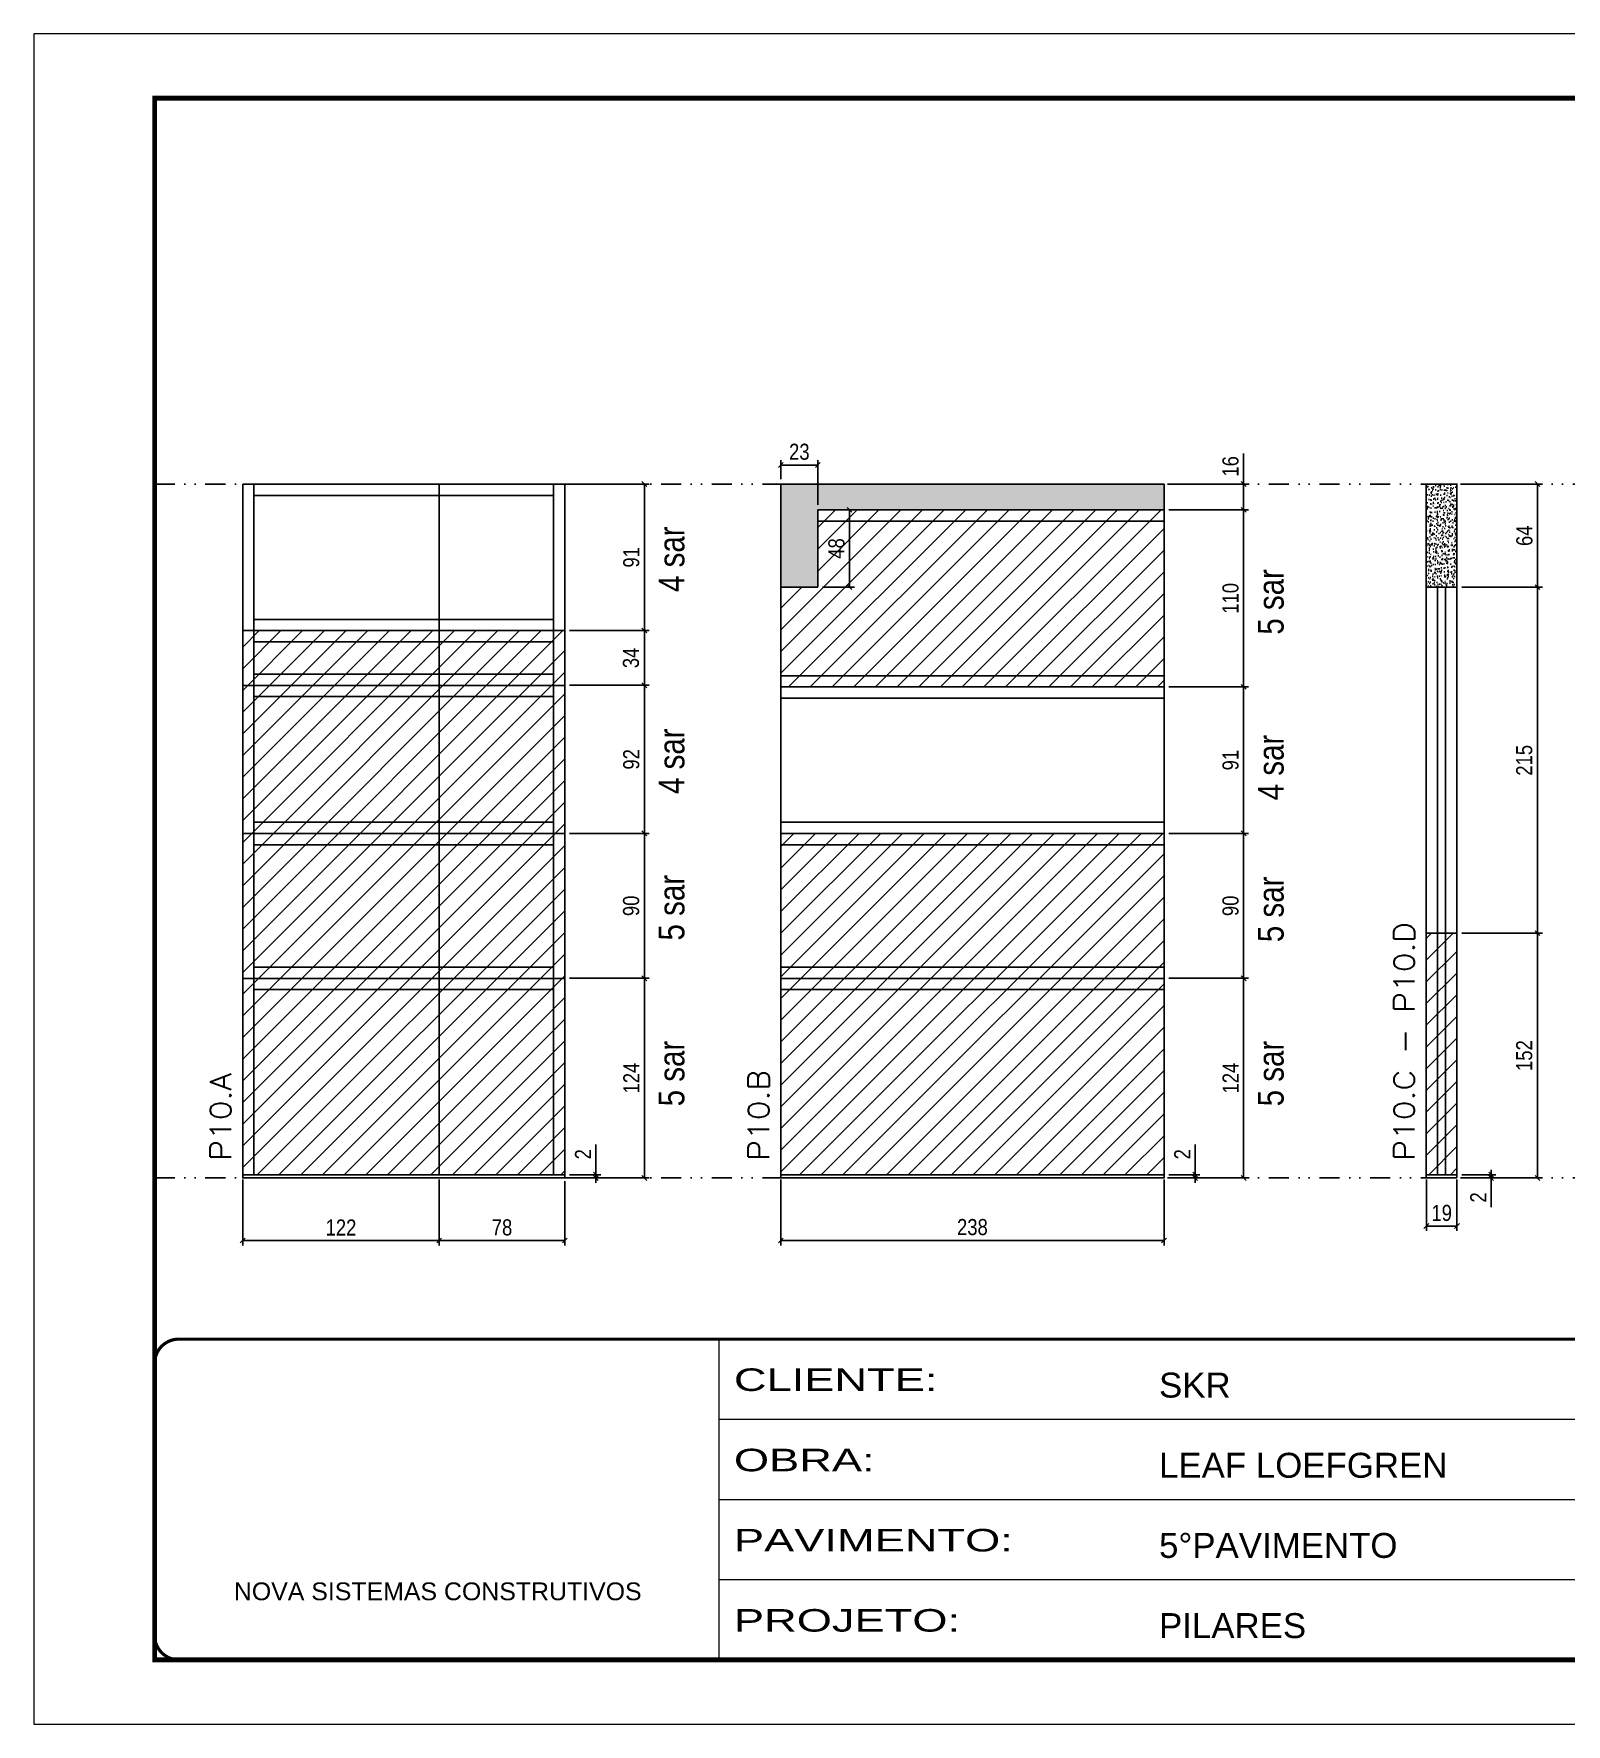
# Model space of a CAD drawing. Extents: x 14400 to 27878, y -21631 to 6985.
# Drawn here: x 19182 to 20134, y -957 to 93 of the extents above; entities that cross this region are included whole.
import ezdxf

# ---------------------------------------------------------------- set-up
doc = ezdxf.new("R2010")
doc.units = 0
for name, pattern in [('CONTINUO', [0]), ('DASHED', [0.75, 0.5, -0.25]), ('DIVIDE2', [0.625, 0.25, -0.125, 0, -0.125, 0, -0.125])]:
    doc.linetypes.add(name, pattern=pattern)
for name, color, linetype in [('COTA', 241, 'Continuous'), ('NOMENCLATURA', 7, 'Continuous'), ('Nível', 160, 'Continuous'), ('Painéis', 200, 'Continuous'), ('SARR_2.2x7', 40, 'Continuous')]:
    doc.layers.add(name, color=color, linetype=linetype)
for name, color, linetype, lineweight in [('Folhas', 255, 'Continuous', 9), ('Hachura', 251, 'Continuous', 9), ('SARRAFO DE PRESSAO', 251, 'DASHED', 9), ('Texto Seção', 7, 'Continuous', 15)]:
    doc.layers.add(name, color=color, linetype=linetype, lineweight=lineweight)
doc.styles.add('ARIAL', font='arial.ttf')
doc.styles.add('ARIAL_NARROW', font='ARIALN.TTF', dxfattribs={"height": 0.2})
doc.styles.add('COTA TECNICA', font='techl___.ttf', dxfattribs={"height": 10})
doc.styles.add('COTA TECNICA-50', font='techl___.ttf', dxfattribs={"height": 10})
doc.styles.add('REGUA-120', font='ROMANS.shx', dxfattribs={"height": 15})
doc.styles.add('Tecnologia', font='')
doc.styles.get('Tecnologia').set_extended_font_data('Forgotten Futurist')
doc.dimstyles.new('COTA PAINEL-50', dxfattribs={"dimtxt": 10, "dimasz": 3, "dimexe": 3, "dimexo": 3, "dimgap": 3, "dimtad": 1, "dimdec": 1, "dimzin": 12, "dimdsep": 46, "dimtxsty": 'COTA TECNICA-50', "dimblk1": 'OBLIQUE', "dimblk2": 'OBLIQUE', "dimsah": 1, "dimcen": 0.9, "dimclrd": 4, "dimclre": 4, "dimclrt": 240, "dimadec": 1, "dimazin": 3, "dimtfac": 1, "dimtdec": 1, "dimtmove": 0, "dimatfit": 3, "dimfxl": 1, "dimtolj": 1, "dimtzin": 12, "dimarcsym": 0})
doc.dimstyles.new('PAINEL', dxfattribs={"dimtxt": 10, "dimasz": 3, "dimexe": 3, "dimexo": 3, "dimgap": 3, "dimtad": 1, "dimdec": 1, "dimzin": 12, "dimdsep": 46, "dimtxsty": 'COTA TECNICA', "dimblk1": 'OBLIQUE', "dimblk2": 'OBLIQUE', "dimsah": 1, "dimcen": 0.9, "dimclrd": 4, "dimclre": 4, "dimclrt": 240, "dimadec": 1, "dimazin": 3, "dimtfac": 1, "dimtdec": 1, "dimtmove": 0, "dimatfit": 3, "dimfxl": 1, "dimtolj": 1, "dimtzin": 12, "dimarcsym": 0})

# ---------------------------------------------------------------- blocks, each defined once
blk = doc.blocks.new('9999999999')
at = {"color": 30, "linetype": 'CONTINUO'}
for p, q in [((98564.6, 34230.2), (98564.6, 34429.4)), ((98564.6, 34379.6), (99584, 34379.6)), ((98564.6, 34329.8), (99488, 34329.8)), ((98564.6, 34280), (99488, 34280))]:
    blk.add_line(p, q, dxfattribs=at)
at = {"color": 30, "linetype": 'CONTINUO', "const_width": 2}
blk.add_lwpolyline([(99584, 34230.2), (99584, 34414.4, 0.414214), (99569, 34429.4), (98229, 34429.4, 0.414214), (98214, 34414.4), (98214, 34245.2, 0.414214), (98229, 34230.2), (99584, 34230.2)], format="xyb", dxfattribs=at)
at = {"layer": 'Folhas'}
blk.add_lwpolyline([(98139, 34190.2), (99624, 34190.2), (99624, 35240.2), (98139, 35240.2)], close=True, dxfattribs=at)
at = {"layer": 'Folhas', "color": 30, "const_width": 3}
blk.add_lwpolyline([(98214, 34230.2), (99584, 34230.2), (99584, 35200.2), (98214, 35200.2)], close=True, dxfattribs=at)
at = {"color": 7, "linetype": 'Continuous', "ltscale": 5, "style": 'ARIAL'}
for s, height, p in [('SKR', 15.48, (98837.7, 34393.1)), ('LEAF LOEFGREN', 15.483, (98837.7, 34343.3)), ('5°PAVIMENTO', 15.483, (98837.7, 34293.5)), ('NOVA SISTEMAS CONSTRUTIVOS', 11.059, (98263.2, 34267.2)), ('PILARES', 15.48, (98837.7, 34243.7))]:
    blk.add_text(s, height=height, dxfattribs=at).set_placement(p)
at = {"layer": 'Folhas', "color": 7, "style": 'Tecnologia', "width": 1.5}
for s, p in [('CLIENTE:', (98573.7, 34397.2)), ('OBRA:', (98573.7, 34347.3)), ('PAVIMENTO:', (98573.7, 34297.5)), ('PROJETO:', (98573.7, 34247.7))]:
    blk.add_text(s, height=14, dxfattribs=at).set_placement(p)
blk = doc.blocks.new('_Oblique')
at = {"color": 0, "linetype": 'ByBlock', "lineweight": -2}
blk.add_line((-0.5, -0.5), (0.5, 0.5), dxfattribs=at)
blk = doc.blocks.new('*D995')
at = {"layer": 'COTA', "color": 4, "lineweight": -2, "transparency": 16777216}
for p, q in [((19311.7, -618.4), (19311.7, -659.3)), ((19433.7, -618.4), (19433.7, -659.3)), ((19433.7, -656.3), (19311.7, -656.3))]:
    blk.add_line(p, q, dxfattribs=at)
at = {"layer": 'Defpoints', "color": 0, "transparency": 16777216}
for p in [(19311.7, -615.4), (19433.7, -615.4), (19311.7, -656.3)]:
    blk.add_point(p, dxfattribs=at)
at = {"layer": 'COTA', "color": 4, "lineweight": -2, "transparency": 16777216, "xscale": 3, "yscale": 3, "zscale": 3, "rotation": 180}
blk.add_blockref('_Oblique', (19311.7, -656.3), dxfattribs=at)
at = {"layer": 'COTA', "color": 4, "lineweight": -2, "transparency": 16777216, "xscale": 3, "yscale": 3, "zscale": 3}
blk.add_blockref('_Oblique', (19433.7, -656.3), dxfattribs=at)
at = {"layer": 'COTA', "color": 240, "transparency": 16777216, "insert": (19372.7, -648.2), "char_height": 10, "attachment_point": 5, "style": 'COTA TECNICA'}
blk.add_mtext('\\A1;122', dxfattribs=at)
blk = doc.blocks.new('*D996')
at = {"layer": 'COTA', "color": 4, "lineweight": -2, "transparency": 16777216}
for p, q in [((19531, -615.4), (19531, -596.6)), ((19514.7, -615.4), (19534, -615.4)), ((19514.7, -617.4), (19534, -617.4)), ((19531, -617.4), (19531, -615.4)), ((19531, -617.4), (19531, -620.4))]:
    blk.add_line(p, q, dxfattribs=at)
at = {"layer": 'Defpoints', "color": 0, "transparency": 16777216}
for p in [(19511.7, -615.4), (19511.7, -617.4), (19531, -617.4)]:
    blk.add_point(p, dxfattribs=at)
at = {"layer": 'COTA', "color": 4, "lineweight": -2, "transparency": 16777216, "xscale": 3, "yscale": 3, "zscale": 3}
for p, rotation in [((19531, -615.4), 270), ((19531, -617.4), 90)]:
    blk.add_blockref('_Oblique', p, dxfattribs=dict(at, rotation=rotation))
at = {"layer": 'COTA', "color": 240, "transparency": 16777216, "insert": (19523, -602.7), "char_height": 10, "attachment_point": 5, "rotation": 90, "style": 'COTA TECNICA-50'}
blk.add_mtext('\\A1;2', dxfattribs=at)
blk = doc.blocks.new('*D997')
at = {"layer": 'COTA', "color": 4, "lineweight": -2, "transparency": 16777216}
for p, q in [((19514.7, -311.4), (19564.1, -311.4)), ((19561.1, -403.4), (19561.1, -311.4)), ((19514.7, -403.4), (19564.1, -403.4))]:
    blk.add_line(p, q, dxfattribs=at)
at = {"layer": 'Defpoints', "color": 0, "transparency": 16777216}
for p in [(19511.7, -311.4), (19561.1, -311.4), (19511.7, -403.4)]:
    blk.add_point(p, dxfattribs=at)
at = {"layer": 'COTA', "color": 4, "lineweight": -2, "transparency": 16777216, "xscale": 3, "yscale": 3, "zscale": 3}
for p, rotation in [((19561.1, -311.4), 90), ((19561.1, -403.4), 270)]:
    blk.add_blockref('_Oblique', p, dxfattribs=dict(at, rotation=rotation))
at = {"layer": 'COTA', "color": 240, "transparency": 16777216, "insert": (19553, -357.4), "char_height": 10, "attachment_point": 5, "rotation": 90, "style": 'COTA TECNICA-50'}
blk.add_mtext('\\A1;92', dxfattribs=at)
blk = doc.blocks.new('*D1005')
at = {"layer": 'COTA', "color": 4, "linetype": 'ByBlock', "lineweight": -2, "transparency": 16777216}
for p, q in [((19514.7, -493.4), (19564.1, -493.4)), ((19561.1, -617.4), (19561.1, -493.4)), ((19514.7, -617.4), (19564.1, -617.4))]:
    blk.add_line(p, q, dxfattribs=at)
at = {"layer": 'Defpoints', "color": 0, "linetype": 'ByBlock', "transparency": 16777216}
for p in [(19511.7, -493.4), (19561.1, -493.4), (19511.7, -617.4)]:
    blk.add_point(p, dxfattribs=at)
at = {"layer": 'COTA', "color": 4, "linetype": 'ByBlock', "lineweight": -2, "transparency": 16777216, "xscale": 3, "yscale": 3, "zscale": 3}
for p, rotation in [((19561.1, -493.4), 90), ((19561.1, -617.4), 270)]:
    blk.add_blockref('_Oblique', p, dxfattribs=dict(at, rotation=rotation))
at = {"layer": 'COTA', "color": 240, "linetype": 'ByBlock', "transparency": 16777216, "insert": (19553, -555.4), "char_height": 10, "attachment_point": 5, "rotation": 90, "style": 'COTA TECNICA'}
blk.add_mtext('\\A1;124', dxfattribs=at)
blk = doc.blocks.new('*D998')
at = {"layer": 'COTA', "color": 4, "lineweight": -2, "transparency": 16777216}
for p, q in [((19645.8, -618.4), (19645.8, -659.3)), ((19883.8, -618.4), (19883.8, -659.3)), ((19883.8, -656.3), (19645.8, -656.3))]:
    blk.add_line(p, q, dxfattribs=at)
at = {"layer": 'Defpoints', "color": 0, "transparency": 16777216}
for p in [(19645.8, -615.4), (19883.8, -615.4), (19645.8, -656.3)]:
    blk.add_point(p, dxfattribs=at)
at = {"layer": 'COTA', "color": 4, "lineweight": -2, "transparency": 16777216, "xscale": 3, "yscale": 3, "zscale": 3, "rotation": 180}
blk.add_blockref('_Oblique', (19645.8, -656.3), dxfattribs=at)
at = {"layer": 'COTA', "color": 4, "lineweight": -2, "transparency": 16777216, "xscale": 3, "yscale": 3, "zscale": 3}
blk.add_blockref('_Oblique', (19883.8, -656.3), dxfattribs=at)
at = {"layer": 'COTA', "color": 240, "transparency": 16777216, "insert": (19764.8, -648), "char_height": 10, "attachment_point": 5, "style": 'COTA TECNICA'}
blk.add_mtext('\\A1;238', dxfattribs=at)
blk = doc.blocks.new('*D999')
at = {"layer": 'COTA', "color": 4, "lineweight": -2, "transparency": 16777216}
for p, q in [((19903.1, -615.4), (19903.1, -596.6)), ((19886.8, -615.4), (19906.1, -615.4)), ((19886.8, -617.4), (19906.1, -617.4)), ((19903.1, -617.4), (19903.1, -615.4)), ((19903.1, -617.4), (19903.1, -620.4))]:
    blk.add_line(p, q, dxfattribs=at)
at = {"layer": 'Defpoints', "color": 0, "transparency": 16777216}
for p in [(19883.8, -615.4), (19883.8, -617.4), (19903.1, -617.4)]:
    blk.add_point(p, dxfattribs=at)
at = {"layer": 'COTA', "color": 4, "lineweight": -2, "transparency": 16777216, "xscale": 3, "yscale": 3, "zscale": 3}
for p, rotation in [((19903.1, -615.4), 270), ((19903.1, -617.4), 90)]:
    blk.add_blockref('_Oblique', p, dxfattribs=dict(at, rotation=rotation))
at = {"layer": 'COTA', "color": 240, "transparency": 16777216, "insert": (19895.1, -602.7), "char_height": 10, "attachment_point": 5, "rotation": 90, "style": 'COTA TECNICA-50'}
blk.add_mtext('\\A1;2', dxfattribs=at)
blk = doc.blocks.new('*D1006')
at = {"layer": 'COTA', "color": 4, "linetype": 'ByBlock', "lineweight": -2, "transparency": 16777216}
for p, q in [((19886.8, -493.4), (19936.2, -493.4)), ((19933.2, -617.4), (19933.2, -493.4)), ((19886.8, -617.4), (19936.2, -617.4))]:
    blk.add_line(p, q, dxfattribs=at)
at = {"layer": 'Defpoints', "color": 0, "linetype": 'ByBlock', "transparency": 16777216}
for p in [(19883.8, -493.4), (19933.2, -493.4), (19883.8, -617.4)]:
    blk.add_point(p, dxfattribs=at)
at = {"layer": 'COTA', "color": 4, "linetype": 'ByBlock', "lineweight": -2, "transparency": 16777216, "xscale": 3, "yscale": 3, "zscale": 3}
for p, rotation in [((19933.2, -493.4), 90), ((19933.2, -617.4), 270)]:
    blk.add_blockref('_Oblique', p, dxfattribs=dict(at, rotation=rotation))
at = {"layer": 'COTA', "color": 240, "linetype": 'ByBlock', "transparency": 16777216, "insert": (19925.1, -555.4), "char_height": 10, "attachment_point": 5, "rotation": 90, "style": 'COTA TECNICA'}
blk.add_mtext('\\A1;124', dxfattribs=at)
blk = doc.blocks.new('*D1000')
at = {"layer": 'COTA', "color": 4, "lineweight": -2, "transparency": 16777216}
for p, q in [((20046.7, -618.4), (20046.7, -650.3)), ((20065.7, -618.4), (20065.7, -650.3)), ((20046.7, -647.3), (20065.7, -647.3))]:
    blk.add_line(p, q, dxfattribs=at)
at = {"layer": 'Defpoints', "color": 0, "transparency": 16777216}
for p in [(20046.7, -615.4), (20065.7, -615.4), (20065.7, -647.3)]:
    blk.add_point(p, dxfattribs=at)
at = {"layer": 'COTA', "color": 4, "lineweight": -2, "transparency": 16777216, "xscale": 3, "yscale": 3, "zscale": 3, "rotation": 180}
blk.add_blockref('_Oblique', (20046.7, -647.3), dxfattribs=at)
at = {"layer": 'COTA', "color": 4, "lineweight": -2, "transparency": 16777216, "xscale": 3, "yscale": 3, "zscale": 3}
blk.add_blockref('_Oblique', (20065.7, -647.3), dxfattribs=at)
at = {"layer": 'COTA', "color": 240, "transparency": 16777216, "insert": (20056.2, -639.2), "char_height": 10, "attachment_point": 5, "style": 'COTA TECNICA'}
blk.add_mtext('\\A1;19', dxfattribs=at)
blk = doc.blocks.new('*D993')
at = {"layer": 'COTA', "color": 4, "lineweight": -2, "transparency": 16777216}
for p, q in [((20068.7, -615.4), (20089.9, -615.4)), ((20068.7, -617.4), (20089.9, -617.4)), ((20086.9, -615.4), (20086.9, -612.4)), ((20086.9, -615.4), (20086.9, -617.4)), ((20086.9, -617.4), (20086.9, -635.6))]:
    blk.add_line(p, q, dxfattribs=at)
at = {"layer": 'Defpoints', "color": 0, "transparency": 16777216}
for p in [(20065.7, -615.4), (20065.7, -617.4), (20086.9, -615.4)]:
    blk.add_point(p, dxfattribs=at)
at = {"layer": 'COTA', "color": 4, "lineweight": -2, "transparency": 16777216, "xscale": 3, "yscale": 3, "zscale": 3}
for p, rotation in [((20086.9, -615.4), 270), ((20086.9, -617.4), 90)]:
    blk.add_blockref('_Oblique', p, dxfattribs=dict(at, rotation=rotation))
at = {"layer": 'COTA', "color": 240, "transparency": 16777216, "insert": (20078.9, -629.5), "char_height": 10, "attachment_point": 5, "rotation": 90, "style": 'COTA TECNICA-50'}
blk.add_mtext('\\A1;2', dxfattribs=at)
blk = doc.blocks.new('*D1001')
at = {"layer": 'COTA', "color": 4, "linetype": 'ByBlock', "lineweight": -2, "transparency": 16777216}
for p, q in [((20068.7, -186.4), (20118.7, -186.4)), ((20115.7, -186.4), (20115.7, -250.5)), ((20068.7, -250.5), (20118.7, -250.5))]:
    blk.add_line(p, q, dxfattribs=at)
at = {"layer": 'Defpoints', "color": 0, "linetype": 'ByBlock', "transparency": 16777216}
for p in [(20065.7, -186.4), (20065.7, -250.5), (20115.7, -250.5)]:
    blk.add_point(p, dxfattribs=at)
at = {"layer": 'COTA', "color": 4, "linetype": 'ByBlock', "lineweight": -2, "transparency": 16777216, "xscale": 3, "yscale": 3, "zscale": 3}
for p, rotation in [((20115.7, -186.4), 90), ((20115.7, -250.5), 270)]:
    blk.add_blockref('_Oblique', p, dxfattribs=dict(at, rotation=rotation))
at = {"layer": 'COTA', "color": 240, "linetype": 'ByBlock', "transparency": 16777216, "insert": (20107.6, -218.5), "char_height": 10, "attachment_point": 5, "rotation": 90, "style": 'COTA TECNICA'}
blk.add_mtext('\\A1;64', dxfattribs=at)
blk = doc.blocks.new('*D994')
at = {"layer": 'COTA', "color": 4, "lineweight": -2, "transparency": 16777216}
for p, q in [((20068.7, -465.4), (20118.7, -465.4)), ((20115.7, -617.4), (20115.7, -465.4)), ((20068.7, -617.4), (20118.7, -617.4))]:
    blk.add_line(p, q, dxfattribs=at)
at = {"layer": 'Defpoints', "color": 0, "transparency": 16777216}
for p in [(20065.7, -465.4), (20115.7, -465.4), (20065.7, -617.4)]:
    blk.add_point(p, dxfattribs=at)
at = {"layer": 'COTA', "color": 4, "lineweight": -2, "transparency": 16777216, "xscale": 3, "yscale": 3, "zscale": 3}
for p, rotation in [((20115.7, -465.4), 90), ((20115.7, -617.4), 270)]:
    blk.add_blockref('_Oblique', p, dxfattribs=dict(at, rotation=rotation))
at = {"layer": 'COTA', "color": 240, "transparency": 16777216, "insert": (20107.5, -541.4), "char_height": 10, "attachment_point": 5, "rotation": 90, "style": 'COTA TECNICA-50'}
blk.add_mtext('\\A1;152', dxfattribs=at)
blk = doc.blocks.new('*D1002')
at = {"layer": 'COTA', "color": 4, "lineweight": -2, "transparency": 16777216}
for p, q in [((19433.7, -618.4), (19433.7, -659.3)), ((19511.7, -619.4), (19511.7, -659.3)), ((19433.7, -656.3), (19511.7, -656.3))]:
    blk.add_line(p, q, dxfattribs=at)
at = {"layer": 'Defpoints', "color": 0, "transparency": 16777216}
for p in [(19433.7, -615.4), (19511.7, -616.4), (19511.7, -656.3)]:
    blk.add_point(p, dxfattribs=at)
at = {"layer": 'COTA', "color": 4, "lineweight": -2, "transparency": 16777216, "xscale": 3, "yscale": 3, "zscale": 3, "rotation": 180}
blk.add_blockref('_Oblique', (19433.7, -656.3), dxfattribs=at)
at = {"layer": 'COTA', "color": 4, "lineweight": -2, "transparency": 16777216, "xscale": 3, "yscale": 3, "zscale": 3}
blk.add_blockref('_Oblique', (19511.7, -656.3), dxfattribs=at)
at = {"layer": 'COTA', "color": 240, "transparency": 16777216, "insert": (19472.7, -648.2), "char_height": 10, "attachment_point": 5, "style": 'COTA TECNICA'}
blk.add_mtext('\\A1;78', dxfattribs=at)
blk = doc.blocks.new('*D1003')
at = {"layer": 'COTA', "color": 4, "lineweight": -2, "transparency": 16777216}
for p, q in [((19671.8, -202.4), (19691.5, -202.4)), ((19688.5, -250.4), (19688.5, -202.4)), ((19671.8, -250.4), (19691.5, -250.4))]:
    blk.add_line(p, q, dxfattribs=at)
at = {"layer": 'Defpoints', "color": 0, "transparency": 16777216}
for p in [(19668.8, -202.4), (19688.5, -202.4), (19668.8, -250.4)]:
    blk.add_point(p, dxfattribs=at)
at = {"layer": 'COTA', "color": 4, "lineweight": -2, "transparency": 16777216, "xscale": 3, "yscale": 3, "zscale": 3}
for p, rotation in [((19688.5, -202.4), 90), ((19688.5, -250.4), 270)]:
    blk.add_blockref('_Oblique', p, dxfattribs=dict(at, rotation=rotation))
at = {"layer": 'COTA', "color": 240, "transparency": 16777216, "insert": (19680.4, -226.4), "char_height": 10, "attachment_point": 5, "rotation": 90, "style": 'COTA TECNICA'}
blk.add_mtext('\\A1;48', dxfattribs=at)
blk = doc.blocks.new('*D1004')
at = {"layer": 'COTA', "color": 4, "lineweight": -2, "transparency": 16777216}
for p, q in [((19645.8, -183.4), (19645.8, -171.6)), ((19668.8, -174.6), (19645.8, -174.6)), ((19668.8, -199.4), (19668.8, -171.6))]:
    blk.add_line(p, q, dxfattribs=at)
at = {"layer": 'Defpoints', "color": 0, "transparency": 16777216}
for p in [(19645.8, -174.6), (19645.8, -186.4), (19668.8, -202.4)]:
    blk.add_point(p, dxfattribs=at)
at = {"layer": 'COTA', "color": 4, "lineweight": -2, "transparency": 16777216, "xscale": 3, "yscale": 3, "zscale": 3, "rotation": 180}
blk.add_blockref('_Oblique', (19645.8, -174.6), dxfattribs=at)
at = {"layer": 'COTA', "color": 4, "lineweight": -2, "transparency": 16777216, "xscale": 3, "yscale": 3, "zscale": 3}
blk.add_blockref('_Oblique', (19668.8, -174.6), dxfattribs=at)
at = {"layer": 'COTA', "color": 240, "transparency": 16777216, "insert": (19657.3, -166.4), "char_height": 10, "attachment_point": 5, "style": 'COTA TECNICA'}
blk.add_mtext('\\A1;23', dxfattribs=at)
blk = doc.blocks.new('*D1029')
at = {"layer": 'COTA', "color": 4, "lineweight": -2, "transparency": 16777216}
for p, q in [((19514.7, -403.4), (19564.1, -403.4)), ((19561.1, -403.4), (19561.1, -493.4)), ((19514.7, -493.4), (19564.1, -493.4))]:
    blk.add_line(p, q, dxfattribs=at)
at = {"layer": 'Defpoints', "color": 0, "transparency": 16777216}
for p in [(19511.7, -403.4), (19511.7, -493.4), (19561.1, -493.4)]:
    blk.add_point(p, dxfattribs=at)
at = {"layer": 'COTA', "color": 4, "lineweight": -2, "transparency": 16777216, "xscale": 3, "yscale": 3, "zscale": 3}
for p, rotation in [((19561.1, -403.4), 90), ((19561.1, -493.4), 270)]:
    blk.add_blockref('_Oblique', p, dxfattribs=dict(at, rotation=rotation))
at = {"layer": 'COTA', "color": 240, "transparency": 16777216, "insert": (19552.9, -448.4), "char_height": 10, "attachment_point": 5, "rotation": 90, "style": 'COTA TECNICA'}
blk.add_mtext('\\A1;90', dxfattribs=at)
blk = doc.blocks.new('*D1030')
at = {"layer": 'COTA', "color": 4, "lineweight": -2, "transparency": 16777216}
for p, q in [((19886.8, -403.4), (19936.2, -403.4)), ((19933.2, -403.4), (19933.2, -493.4)), ((19886.8, -493.4), (19936.2, -493.4))]:
    blk.add_line(p, q, dxfattribs=at)
at = {"layer": 'Defpoints', "color": 0, "transparency": 16777216}
for p in [(19883.8, -403.4), (19883.8, -493.4), (19933.2, -493.4)]:
    blk.add_point(p, dxfattribs=at)
at = {"layer": 'COTA', "color": 4, "lineweight": -2, "transparency": 16777216, "xscale": 3, "yscale": 3, "zscale": 3}
for p, rotation in [((19933.2, -403.4), 90), ((19933.2, -493.4), 270)]:
    blk.add_blockref('_Oblique', p, dxfattribs=dict(at, rotation=rotation))
at = {"layer": 'COTA', "color": 240, "transparency": 16777216, "insert": (19925.1, -448.4), "char_height": 10, "attachment_point": 5, "rotation": 90, "style": 'COTA TECNICA'}
blk.add_mtext('\\A1;90', dxfattribs=at)
blk = doc.blocks.new('*D1031')
at = {"layer": 'COTA', "color": 4, "lineweight": -2, "transparency": 16777216}
for p, q in [((20068.7, -250.5), (20118.7, -250.5)), ((20115.7, -465.4), (20115.7, -250.5)), ((20068.7, -465.4), (20118.7, -465.4))]:
    blk.add_line(p, q, dxfattribs=at)
at = {"layer": 'Defpoints', "color": 0, "transparency": 16777216}
for p in [(20065.7, -250.5), (20115.7, -250.5), (20065.7, -465.4)]:
    blk.add_point(p, dxfattribs=at)
at = {"layer": 'COTA', "color": 4, "lineweight": -2, "transparency": 16777216, "xscale": 3, "yscale": 3, "zscale": 3}
for p, rotation in [((20115.7, -250.5), 90), ((20115.7, -465.4), 270)]:
    blk.add_blockref('_Oblique', p, dxfattribs=dict(at, rotation=rotation))
at = {"layer": 'COTA', "color": 240, "transparency": 16777216, "insert": (20107.5, -358), "char_height": 10, "attachment_point": 5, "rotation": 90, "style": 'COTA TECNICA'}
blk.add_mtext('\\A1;215', dxfattribs=at)
blk = doc.blocks.new('*D1774')
at = {"layer": 'COTA', "color": 4, "lineweight": -2, "transparency": 16777216}
for p, q in [((19514.7, -186.4), (19564.1, -186.4)), ((19561.1, -277.4), (19561.1, -186.4)), ((19514.7, -277.4), (19564.1, -277.4))]:
    blk.add_line(p, q, dxfattribs=at)
at = {"layer": 'Defpoints', "color": 0, "transparency": 16777216}
for p in [(19511.7, -186.4), (19561.1, -186.4), (19511.7, -277.4)]:
    blk.add_point(p, dxfattribs=at)
at = {"layer": 'COTA', "color": 4, "lineweight": -2, "transparency": 16777216, "xscale": 3, "yscale": 3, "zscale": 3}
for p, rotation in [((19561.1, -186.4), 90), ((19561.1, -277.4), 270)]:
    blk.add_blockref('_Oblique', p, dxfattribs=dict(at, rotation=rotation))
at = {"layer": 'COTA', "color": 240, "transparency": 16777216, "insert": (19553, -231.9), "char_height": 10, "attachment_point": 5, "rotation": 90, "style": 'COTA TECNICA'}
blk.add_mtext('\\A1;91', dxfattribs=at)
blk = doc.blocks.new('*D1933')
at = {"layer": 'COTA', "color": 4, "lineweight": -2, "transparency": 16777216}
for p, q in [((19886.8, -312.4), (19936.2, -312.4)), ((19933.2, -403.4), (19933.2, -312.4)), ((19886.8, -403.4), (19936.2, -403.4))]:
    blk.add_line(p, q, dxfattribs=at)
at = {"layer": 'Defpoints', "color": 0, "transparency": 16777216}
for p in [(19883.8, -312.4), (19933.2, -312.4), (19883.8, -403.4)]:
    blk.add_point(p, dxfattribs=at)
at = {"layer": 'COTA', "color": 4, "lineweight": -2, "transparency": 16777216, "xscale": 3, "yscale": 3, "zscale": 3}
for p, rotation in [((19933.2, -312.4), 90), ((19933.2, -403.4), 270)]:
    blk.add_blockref('_Oblique', p, dxfattribs=dict(at, rotation=rotation))
at = {"layer": 'COTA', "color": 240, "transparency": 16777216, "insert": (19925.1, -357.9), "char_height": 10, "attachment_point": 5, "rotation": 90, "style": 'COTA TECNICA'}
blk.add_mtext('\\A1;91', dxfattribs=at)
blk = doc.blocks.new('*D1934')
at = {"layer": 'COTA', "color": 4, "lineweight": -2, "transparency": 16777216}
for p, q in [((19933.2, -186.4), (19933.2, -167.4)), ((19886.8, -186.4), (19936.2, -186.4)), ((19933.2, -202.4), (19933.2, -186.4)), ((19886.8, -202.4), (19936.2, -202.4))]:
    blk.add_line(p, q, dxfattribs=at)
at = {"layer": 'Defpoints', "color": 0, "transparency": 16777216}
for p in [(19883.8, -186.4), (19933.2, -186.4), (19883.8, -202.4)]:
    blk.add_point(p, dxfattribs=at)
at = {"layer": 'COTA', "color": 4, "lineweight": -2, "transparency": 16777216, "xscale": 3, "yscale": 3, "zscale": 3}
for p, rotation in [((19933.2, -186.4), 90), ((19933.2, -202.4), 270)]:
    blk.add_blockref('_Oblique', p, dxfattribs=dict(at, rotation=rotation))
at = {"layer": 'COTA', "color": 240, "transparency": 16777216, "insert": (19925.1, -175.4), "char_height": 10, "attachment_point": 5, "rotation": 90, "style": 'COTA TECNICA'}
blk.add_mtext('\\A1;16', dxfattribs=at)
blk = doc.blocks.new('*D3997')
at = {"layer": 'COTA', "color": 4, "lineweight": -2, "transparency": 16777216}
for p, q in [((19514.7, -277.4), (19564.1, -277.4)), ((19561.1, -311.4), (19561.1, -277.4)), ((19514.7, -311.4), (19564.1, -311.4))]:
    blk.add_line(p, q, dxfattribs=at)
at = {"layer": 'Defpoints', "color": 0, "transparency": 16777216}
for p in [(19511.7, -277.4), (19561.1, -277.4), (19511.7, -311.4)]:
    blk.add_point(p, dxfattribs=at)
at = {"layer": 'COTA', "color": 4, "lineweight": -2, "transparency": 16777216, "xscale": 3, "yscale": 3, "zscale": 3}
for p, rotation in [((19561.1, -277.4), 90), ((19561.1, -311.4), 270)]:
    blk.add_blockref('_Oblique', p, dxfattribs=dict(at, rotation=rotation))
at = {"layer": 'COTA', "color": 240, "transparency": 16777216, "insert": (19552.8, -294.4), "char_height": 10, "attachment_point": 5, "rotation": 90, "style": 'COTA TECNICA'}
blk.add_mtext('\\A1;34', dxfattribs=at)
blk = doc.blocks.new('*D3998')
at = {"layer": 'COTA', "color": 4, "lineweight": -2, "transparency": 16777216}
for p, q in [((19886.8, -202.4), (19936.2, -202.4)), ((19933.2, -312.4), (19933.2, -202.4)), ((19886.8, -312.4), (19936.2, -312.4))]:
    blk.add_line(p, q, dxfattribs=at)
at = {"layer": 'Defpoints', "color": 0, "transparency": 16777216}
for p in [(19883.8, -202.4), (19933.2, -202.4), (19883.8, -312.4)]:
    blk.add_point(p, dxfattribs=at)
at = {"layer": 'COTA', "color": 4, "lineweight": -2, "transparency": 16777216, "xscale": 3, "yscale": 3, "zscale": 3}
for p, rotation in [((19933.2, -202.4), 90), ((19933.2, -312.4), 270)]:
    blk.add_blockref('_Oblique', p, dxfattribs=dict(at, rotation=rotation))
at = {"layer": 'COTA', "color": 240, "transparency": 16777216, "insert": (19925.1, -257.4), "char_height": 10, "attachment_point": 5, "rotation": 90, "style": 'COTA TECNICA'}
blk.add_mtext('\\A1;110', dxfattribs=at)

msp = doc.modelspace()

# ---------------------------------------------------------------- hatches: boundary and pattern name
at = {"layer": 'COTA'}
h = msp.add_hatch(dxfattribs=at)
h.set_pattern_fill('AR-CONC', color=256, scale=0.03)
h.set_pattern_definition([(50, (2976.9646, 2510.15), (5.4655401, -0.4781726), [0.5715, -6.2865]), (355, (2976.9646, 2510.15), (-1.0573026, 5.7317054), [0.4572, -5.0292175]), (100.451445, (2977.42, 2510.1104), (4.4082374, 5.2535326), [0.4857003, -5.3427073]), (46.1842, (2976.9646, 2511.674), (8.1323712, -1.2612698), [0.85725, -9.42975]), (96.63556, (2977.642, 2511.569), (7.122124, 7.4227837), [0.7285507, -8.0140682]), (351.18415, (2976.9646, 2511.674), (7.122124, 7.4227837), [0.685799, -7.543792]), (21, (2977.7266, 2511.293), (4.5484317, -3.067956), [0.5715, -6.2865]), (326, (2977.7266, 2511.293), (1.8540609, 5.525639), [0.4572, -5.0292]), (71.451445, (2978.1056, 2511.0376), (6.4024926, 2.457683), [0.4857003, -5.3426981]), (37.5, (2976.9646, 2510.1502), (0.0926581, 2.53665117), [0, -4.96824, 0, -5.1054, 0, -5.04825]), (7.5, (2976.9646, 2510.1502), (2.00458988, 3.00541724), [0, -2.91084, 0, -4.85394, 0, -1.92405]), (327.5, (2975.2653, 2510.1502), (4.06771786, -0.17186232), [0, -1.905, 0, -5.9436, 0, -7.8867]), (317.5, (2974.5033, 2510.1502), (4.44387544, 0.7627947), [0, -2.4765, 0, -3.94716, 0, -5.6007])])
h.paths.add_polyline_path([(19883.82, -202.44), (19883.82, -186.44), (19645.82, -186.44), (19645.82, -250.44), (19668.82, -250.44), (19668.82, -202.44)])
h = msp.add_hatch(dxfattribs=at)
h.set_pattern_fill('AR-CONC', color=256, scale=0.03)
h.set_pattern_definition([(50, (4479.2157, 2368.15), (5.4655401, -0.4781726), [0.5715, -6.2865]), (355, (4479.2157, 2368.15), (-1.0573026, 5.7317054), [0.4572, -5.0292175]), (100.451445, (4479.671, 2368.1104), (4.4082374, 5.2535326), [0.4857003, -5.3427073]), (46.1842, (4479.216, 2369.674), (8.1323712, -1.2612698), [0.85725, -9.42975]), (96.63556, (4479.8934, 2369.569), (7.122124, 7.4227837), [0.7285507, -8.0140682]), (351.18415, (4479.216, 2369.674), (7.122124, 7.4227837), [0.685799, -7.543792]), (21, (4479.9777, 2369.293), (4.5484317, -3.067956), [0.5715, -6.2865]), (326, (4479.9777, 2369.293), (1.8540609, 5.525639), [0.4572, -5.0292]), (71.451445, (4480.357, 2369.0376), (6.4024926, 2.457683), [0.4857003, -5.3426981]), (37.5, (4479.2157, 2368.1502), (0.0926581, 2.53665117), [0, -4.96824, 0, -5.1054, 0, -5.04825]), (7.5, (4479.2157, 2368.1502), (2.00458988, 3.00541724), [0, -2.91084, 0, -4.85394, 0, -1.92405]), (327.5, (4477.5165, 2368.1502), (4.06771786, -0.17186232), [0, -1.905, 0, -5.9436, 0, -7.8867]), (317.5, (4476.7545, 2368.1502), (4.44387544, 0.7627947), [0, -2.4765, 0, -3.94716, 0, -5.6007])])
h.paths.add_polyline_path([(20065.66, -186.44), (20046.66, -186.44), (20046.66, -250.46), (20065.66, -250.46)])
at = {"layer": 'Hachura', "linetype": 'ByBlock'}
h = msp.add_hatch(dxfattribs=at)
h.set_pattern_fill('ANSI31', color=256, scale=3)
h.paths.add_polyline_path([(19433.69, -277.44), (19311.69, -277.44), (19311.69, -311.44), (19433.69, -311.44)])
h.paths.add_polyline_path([(19511.69, -277.44), (19433.69, -277.44), (19433.69, -311.44), (19511.69, -311.44)])
h.paths.add_polyline_path([(19511.69, -311.44), (19433.69, -311.44), (19433.69, -403.44), (19511.69, -403.44)])
h.paths.add_polyline_path([(19433.69, -311.44), (19311.69, -311.44), (19311.69, -403.44), (19433.69, -403.44)])
h.paths.add_polyline_path([(19433.69, -403.44), (19311.69, -403.44), (19311.69, -493.44), (19433.69, -493.44)])
h.paths.add_polyline_path([(19511.69, -403.44), (19433.69, -403.44), (19433.69, -493.44), (19511.69, -493.44)])
h.paths.add_polyline_path([(19511.69, -493.44), (19433.69, -493.44), (19433.69, -615.44), (19511.69, -615.44)])
h.paths.add_polyline_path([(19433.69, -493.44), (19311.69, -493.44), (19311.69, -615.44), (19433.69, -615.44)])
h.paths.add_polyline_path([(19883.82, -493.44), (19645.82, -493.44), (19645.82, -615.44), (19883.82, -615.44)])
h.paths.add_polyline_path([(19883.82, -403.44), (19645.82, -403.44), (19645.82, -493.44), (19883.82, -493.44)])
h.paths.add_polyline_path([(19883.82, -202.44), (19668.82, -202.44), (19668.82, -250.44), (19645.82, -250.44), (19645.82, -312.44), (19883.82, -312.44)])
h.paths.add_polyline_path([(20065.66, -465.44), (20046.66, -465.44), (20046.66, -615.44), (20065.66, -615.44)])
h.paths.add_polyline_path([(20339.97, -493.44), (20217.97, -493.44), (20217.97, -615.44), (20339.97, -615.44)])
h.paths.add_polyline_path([(20477.97, -493.44), (20339.97, -493.44), (20339.97, -615.44), (20477.97, -615.44)])
h.paths.add_polyline_path([(20477.97, -433.44), (20339.97, -433.44), (20339.97, -493.44), (20477.97, -493.44)])
h.paths.add_polyline_path([(20339.97, -433.44), (20217.97, -433.44), (20217.97, -493.44), (20339.97, -493.44)])
h.paths.add_polyline_path([(20339.97, -355.44), (20217.97, -355.44), (20217.97, -433.44), (20339.97, -433.44)])
h.paths.add_polyline_path([(20477.97, -355.44), (20339.97, -355.44), (20339.97, -433.44), (20477.97, -433.44)])

# ---------------------------------------------------------------- linework, layer by layer
at = {"layer": 'COTA'}
for p, q in [((19883.82, -186.44), (19645.82, -186.44)), ((19645.82, -186.44), (19645.82, -250.44)), ((19883.82, -202.44), (19883.82, -186.44))]:
    msp.add_line(p, q, dxfattribs=at)
at = {"layer": 'COTA', "linetype": 'ByBlock'}
msp.add_lwpolyline([(20046.66, -250.46), (20065.66, -250.46), (20065.66, -186.44), (20046.66, -186.44)], close=True, dxfattribs=at)
at = {"layer": 'Nível', "color": 4, "linetype": 'DIVIDE2', "ltscale": 50}
for p, q in [((19256.97, -186.44), (20626.97, -186.44)), ((19256.97, -617.44), (20626.97, -617.44))]:
    msp.add_line(p, q, dxfattribs=at)
at = {"layer": 'Painéis'}
for p, q in [((19311.69, -186.44), (19311.69, -615.44)), ((19311.69, -186.44), (19511.69, -186.44)), ((19433.69, -186.44), (19433.69, -615.44)), ((19511.69, -615.44), (19511.69, -186.44)), ((19883.82, -202.44), (19668.82, -202.44)), ((19668.82, -250.44), (19668.82, -202.44)), ((19883.82, -202.44), (19883.82, -615.44)), ((19645.82, -615.44), (19645.82, -250.44)), ((19668.82, -250.44), (19645.82, -250.44)), ((20046.66, -250.46), (20065.66, -250.46)), ((20046.66, -465.44), (20046.66, -250.46)), ((20065.66, -250.46), (20065.66, -465.44)), ((19311.69, -277.44), (19511.69, -277.44)), ((19311.69, -311.44), (19511.69, -311.44)), ((19883.82, -312.44), (19645.82, -312.44)), ((19311.69, -403.44), (19511.69, -403.44)), ((19645.82, -403.44), (19883.82, -403.44)), ((20046.66, -465.44), (20046.66, -615.44)), ((20065.66, -465.44), (20046.66, -465.44)), ((20065.66, -465.44), (20065.66, -615.44)), ((19311.69, -493.44), (19511.69, -493.44)), ((19645.82, -493.44), (19883.82, -493.44)), ((20046.66, -615.44), (20065.66, -615.44)), ((20046.66, -617.44), (20046.66, -615.44)), ((20065.66, -617.44), (20046.66, -617.44)), ((20065.66, -615.44), (20065.66, -617.44))]:
    msp.add_line(p, q, dxfattribs=at)
for points in [[(19511.69, -615.44), (19311.69, -615.44), (19311.69, -617.44), (19511.69, -617.44)], [(19883.82, -615.44), (19645.82, -615.44), (19645.82, -617.44), (19883.82, -617.44)]]:
    msp.add_lwpolyline(points, close=True, dxfattribs=at)
at = {"layer": 'SARR_2.2x7'}
for p, q in [((19318.69, -277.44), (19318.69, -186.44)), ((19504.69, -277.44), (19504.69, -186.44)), ((19318.69, -193.44), (19433.69, -193.44)), ((19433.69, -193.44), (19504.69, -193.44)), ((19883.82, -209.44), (19668.82, -209.44)), ((20053.66, -465.44), (20053.66, -250.46)), ((20058.66, -250.46), (20058.66, -465.44)), ((19318.69, -270.44), (19433.69, -270.44)), ((19433.69, -270.44), (19504.69, -270.44)), ((19318.69, -311.44), (19318.69, -277.44)), ((19504.69, -311.44), (19504.69, -277.44)), ((19318.69, -284.44), (19433.69, -284.44)), ((19433.69, -284.44), (19504.69, -284.44)), ((19318.69, -304.44), (19433.69, -304.44)), ((19433.69, -304.44), (19504.69, -304.44)), ((19318.69, -403.44), (19318.69, -311.44)), ((19504.69, -403.44), (19504.69, -311.44)), ((19645.82, -305.44), (19883.82, -305.44)), ((19318.69, -318.44), (19433.69, -318.44)), ((19433.69, -318.44), (19504.69, -318.44)), ((19645.82, -319.44), (19883.82, -319.44)), ((19318.69, -396.44), (19433.69, -396.44)), ((19433.69, -396.44), (19504.69, -396.44)), ((19645.82, -396.44), (19883.82, -396.44)), ((19318.69, -493.44), (19318.69, -403.44)), ((19504.69, -403.44), (19504.69, -493.44)), ((19318.69, -410.44), (19433.69, -410.44)), ((19433.69, -410.44), (19504.69, -410.44)), ((19645.82, -410.44), (19883.82, -410.44)), ((20053.66, -465.44), (20053.66, -615.44)), ((20058.66, -465.44), (20058.66, -615.44)), ((19318.69, -486.44), (19433.69, -486.44)), ((19318.69, -615.44), (19318.69, -493.44)), ((19433.69, -486.44), (19504.69, -486.44)), ((19504.69, -615.44), (19504.69, -493.44)), ((19645.82, -486.44), (19883.82, -486.44)), ((19318.69, -500.44), (19433.69, -500.44)), ((19433.69, -500.44), (19504.69, -500.44)), ((19645.82, -500.44), (19883.82, -500.44))]:
    msp.add_line(p, q, dxfattribs=at)

# ---------------------------------------------------------------- block references
at = {"layer": 'SARRAFO DE PRESSAO', "color": 6, "linetype": 'ByBlock'}
msp.add_blockref('9999999999', (-78957.01, -35146.93), dxfattribs=at)

# ---------------------------------------------------------------- texts
at = {"layer": 'NOMENCLATURA', "style": 'ARIAL_NARROW'}
for s, p in [('4 sar', (19585.94, -253.44)), ('5 sar', (19958.06, -279.95)), ('4 sar', (19585.94, -378.94)), ('4 sar', (19958.06, -382.83)), ('5 sar', (19585.94, -469.94)), ('5 sar', (19958.06, -470.95)), ('5 sar', (19585.94, -572.92)), ('5 sar', (19958.06, -572.92))]:
    msp.add_text(s, height=16, rotation=90, dxfattribs=at).set_placement(p)
at = {"layer": 'Texto Seção', "style": 'REGUA-120', "width": 1.1}
for s, p in [('P10.C - P10.D', (20039.41, -606.68)), ('P10.A', (19304.44, -606.68)), ('P10.B', (19638.57, -606.68))]:
    msp.add_text(s, height=13, rotation=90, dxfattribs=at).set_placement(p)

# ---------------------------------------------------------------- dimensions: what is measured, and where the dimension line sits
at = {"layer": 'COTA'}
for base, p1, p2, angle, dimstyle, picture, middle in [((19645.82, -174.58), (19668.82, -202.44), (19645.82, -186.44), 180, 'PAINEL', '*D1004', (19657.32, -166.36)), ((19933.19, -186.44), (19883.82, -202.44), (19883.82, -186.44), 90, 'PAINEL', '*D1934', (19925.08, -175.43)), ((19561.06, -186.44), (19511.69, -277.44), (19511.69, -186.44), 90, 'PAINEL', '*D1774', (19552.97, -231.94)), ((19688.51, -202.44), (19668.82, -250.44), (19668.82, -202.44), 90, 'PAINEL', '*D1003', (19680.41, -226.44)), ((19933.19, -202.44), (19883.82, -312.44), (19883.82, -202.44), 90, 'PAINEL', '*D3998', (19925.08, -257.44)), ((20115.65, -250.46), (20065.66, -465.44), (20065.66, -250.46), 90, 'PAINEL', '*D1031', (20107.54, -357.95)), ((19561.06, -277.44), (19511.69, -311.44), (19511.69, -277.44), 90, 'PAINEL', '*D3997', (19552.84, -294.44)), ((19561.06, -311.44), (19511.69, -403.44), (19511.69, -311.44), 90, 'COTA PAINEL-50', '*D997', (19552.97, -357.44)), ((19933.19, -312.44), (19883.82, -403.44), (19883.82, -312.44), 90, 'PAINEL', '*D1933', (19925.1, -357.94)), ((19561.06, -493.44), (19511.69, -403.44), (19511.69, -493.44), 90, 'PAINEL', '*D1029', (19552.93, -448.44)), ((19933.19, -493.44), (19883.82, -403.44), (19883.82, -493.44), 90, 'PAINEL', '*D1030', (19925.05, -448.44)), ((20115.65, -465.44), (20065.66, -617.44), (20065.66, -465.44), 90, 'COTA PAINEL-50', '*D994', (20107.54, -541.44))]:
    dim = msp.add_linear_dim(base=base, p1=p1, p2=p2, angle=angle, dimstyle=dimstyle, dxfattribs=at)
    dim.commit()
    dim.dimension.update_dxf_attribs({"geometry": picture, "text_midpoint": middle})
at = {"layer": 'COTA', "linetype": 'ByBlock'}
dim = msp.add_linear_dim(base=(20115.65, -250.46), p1=(20065.66, -186.44), p2=(20065.66, -250.46), angle=90, dimstyle='PAINEL', dxfattribs=at)
dim.commit()
dim.dimension.update_dxf_attribs({"geometry": '*D1001', "text_midpoint": (20107.55, -218.45)})
for p1, p2, picture, middle in [((19511.69, -617.44), (19511.69, -493.44), '*D1005', (19552.99, -555.44)), ((19883.82, -617.44), (19883.82, -493.44), '*D1006', (19925.11, -555.44))]:
    dim = msp.add_aligned_dim(p1=p1, p2=p2, distance=-49.37, dimstyle='PAINEL', dxfattribs=at)
    dim.commit()
    dim.dimension.update_dxf_attribs({"geometry": picture, "text_midpoint": middle})
at = {"layer": 'COTA'}
for base, p1, p2, picture, middle in [((19530.95, -617.44), (19511.69, -615.44), (19511.69, -617.44), '*D996', (19530.95, -602.69)), ((19903.08, -617.44), (19883.82, -615.44), (19883.82, -617.44), '*D999', (19903.08, -602.69)), ((20086.86, -615.44), (20065.66, -617.44), (20065.66, -615.44), '*D993', (20086.86, -629.5))]:
    dim = msp.add_linear_dim(base=base, p1=p1, p2=p2, angle=90, dimstyle='COTA PAINEL-50', dxfattribs=at)
    dim.commit()
    dim.dimension.update_dxf_attribs({"geometry": picture, "text_midpoint": middle, "dimtype": 160})
for base, p1, p2, picture, middle in [((19311.69, -656.26), (19433.69, -615.44), (19311.69, -615.44), '*D995', (19372.69, -648.2)), ((19645.82, -656.26), (19883.82, -615.44), (19645.82, -615.44), '*D998', (19764.82, -648.02))]:
    dim = msp.add_linear_dim(base=base, p1=p1, p2=p2, angle=180, dimstyle='PAINEL', override={"dimarcsym": 2}, dxfattribs=at)
    dim.commit()
    dim.dimension.update_dxf_attribs({"geometry": picture, "text_midpoint": middle})
dim = msp.add_linear_dim(base=(19511.69, -656.26), p1=(19433.69, -615.44), p2=(19511.69, -616.44), dimstyle='PAINEL', dxfattribs=at)
dim.commit()
dim.dimension.update_dxf_attribs({"geometry": '*D1002', "text_midpoint": (19472.69, -648.17)})
dim = msp.add_linear_dim(base=(20065.66, -647.33), p1=(20046.66, -615.44), p2=(20065.66, -615.44), dimstyle='PAINEL', override={"dimarcsym": 2}, dxfattribs=at)
dim.commit()
dim.dimension.update_dxf_attribs({"geometry": '*D1000', "text_midpoint": (20056.16, -639.25)})

doc.saveas('drawing.dxf')
